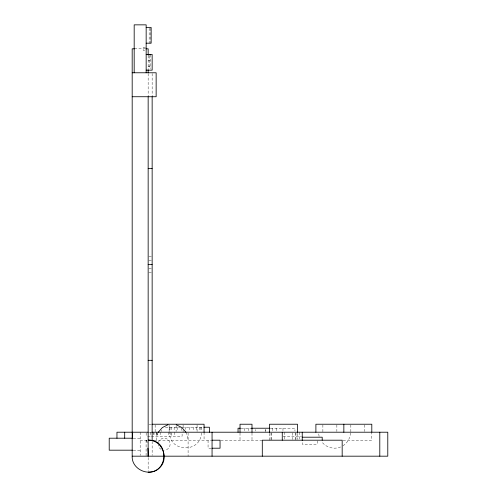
<?xml version="1.0" encoding="UTF-8"?>
<svg xmlns="http://www.w3.org/2000/svg" width="497" height="497" viewBox="0 0 497 497"><rect width="100%" height="100%" fill="white"/><g stroke="black" fill="none" stroke-linecap="round" stroke-linejoin="round"><path stroke-width="0.37" stroke-dasharray="2.48 1.86" d="M156.145 440.199L156.692 436.068L158.282 432.21M201.36 432.906C200.974 453.27 169.011 452.562 169.458 432.21M350.46 432.906C350.31 438.273 347.154 443.367 342.52 446.045M340.644 446.971C334.164 449.742 326.088 447.573 321.857 441.939M145.41 47.314L143.167 47.314L143.167 50.309L145.41 50.309M134.463 48.812L145.112 48.812M148.156 60.796L150.156 60.796M148.156 66.784L150.156 66.784M148.82 256.489L152.15 256.489M148.82 260.484L152.15 260.484M148.82 268.467L152.15 268.467M148.82 272.462L152.15 272.462M148.932 424.227L151.262 424.227M165.439 427.221L180.529 427.221M181.989 427.221L202.378 427.221M241.138 428.221L252.184 428.221M270.393 428.221L294.951 428.221L294.951 430.88M148.926 432.21L151.262 432.21M147.69 436.204L150.883 436.204M151.405 436.204L182.107 436.204L182.107 432.881M283.035 436.204L301.468 436.204M133.208 438.205L140.173 438.205M140.173 440.199L147.466 440.199M154.027 440.199L211.61 440.199M220.78 440.199L261.907 440.199M343.116 440.199L371.806 440.199L371.806 432.937M211.393 448.207L208.063 448.207L208.063 440.199M133.208 450.183L140.173 450.183M185.953 432.21L187.549 436.068L188.096 440.199M319.099 436.347L318.602 432.906M364.817 424.954L364.817 431.489M350.839 424.954L350.839 432.21M336.86 424.954L336.86 431.489M322.882 424.954L322.882 432.21M317.21 440.864L317.21 444.194L302.238 444.194L302.238 440.864M299.741 432.21L299.741 439.534M297.479 433.353L297.479 439.441M295.951 432.937L295.951 439.472M295.814 432.937L295.814 440.199M292.255 432.937L292.255 439.472M284.762 432.21L284.762 439.534M282.973 428.221L282.973 430.88M276.481 428.221L276.481 430.88M272.822 428.221L272.822 432.21M271.188 432.937L271.188 440.199M271.002 432.937L271.002 440.199M269.523 433.353L269.523 440.199M265.833 429.551L265.833 430.88M265.497 429.551L265.497 432.21M255.185 429.551L255.185 430.88M251.998 432.937L251.998 440.199M248.196 428.221L248.196 432.21M244.53 428.221L244.53 430.88M240.014 432.937L240.014 440.199M204.068 432.21L204.068 440.199M201.409 427.221L201.409 431.502M200.863 427.221L200.863 431.502M199.266 427.221L199.266 431.502M197.079 424.954L197.079 431.489M196.725 427.221L196.725 431.502M193.42 427.221L193.42 431.502M189.568 427.221L189.568 431.502M188.096 432.986L188.096 456.178M185.431 427.221L185.431 429.358M183.101 424.954L183.101 427.128M183.101 430.035L183.101 432.21M181.299 427.936L181.299 431.502M177.441 427.221L177.448 431.502M176.112 425.674L176.112 431.489M174.242 432.21L174.242 436.204M174.136 427.221L174.136 431.502M171.595 427.221L171.595 431.502M171.291 432.881L171.291 436.204M170.869 432.21L170.869 436.204M169.999 427.221L169.999 431.502M169.458 427.221L169.458 431.502M169.123 424.954L169.123 432.21M168.346 432.21L168.346 436.204M161.469 430.073L161.469 431.502M160.761 432.21L160.761 436.204M157.394 432.21L157.394 436.204M156.741 432.21L156.741 436.204M156.549 432.21L156.549 436.204M155.145 424.954L155.145 432.21M154.02 432.21L154.02 436.204M153.604 432.21L153.604 436.204M152.15 73.55L152.15 95.964M152.15 441.379L152.15 455.401M150.653 432.21L150.653 436.204M150.156 28.217L150.156 43.196M150.156 54.8L150.156 68.654M149.156 28.217L149.156 43.196M149.156 55.925L149.156 68.654M148.156 55.552L148.156 68.909M148.156 73.55L148.156 95.964M148.156 457.551L148.156 471.075M146.161 432.881L146.161 436.204M146.087 440.199L146.087 456.178M140.173 432.21L140.173 455.401M158.344 442.641A5.989 5.989 0 0 1 164.998 438.267A5.989 5.989 0 0 1 170.123 444.368A5.989 5.989 0 0 1 164.65 450.164M161.14 449.381A5.989 5.989 0 0 1 158.164 444.716M147.124 442.336A15.91 2.075 -90 0 0 146.087 440.156A15.91 2.075 90 0 1 147.124 442.336"/><path stroke-width="0.75" d="M158.282 432.21L162.395 427.526L167.986 424.767M148.156 472.15C168.85 472.69 169.328 439.106 148.156 440.199C161.873 439.528 169.601 458.396 159.674 467.689C150.38 477.617 131.506 469.889 132.183 456.178L132.183 48.812L134.463 48.812M146.161 27.472L151.15 27.472L151.15 43.196L146.161 43.196M145.876 48.812L148.156 48.812L148.156 54.999M146.161 54.428L152.15 54.428L152.15 70.152L146.161 70.152M148.156 54.8L150.156 54.8M132.183 72.773L156.145 72.773L156.145 96.735L132.183 96.735M148.156 168.626L152.15 168.626M148.156 264.472L152.15 264.472M148.156 360.325L152.15 360.325M152.039 424.227L204.068 424.227L204.068 432.21M203.9 427.221L209.392 427.221L209.392 432.21M240.368 428.221L238.044 428.221L238.044 432.21M251.376 428.221L269.803 428.221M148.156 432.21L116.957 432.21L116.957 438.205M151.566 432.21L387.784 432.21L387.784 456.178L132.183 456.178M302.238 437.205L322.205 437.205L322.205 440.199M212.057 440.205L220.047 440.205L220.047 448.207L212.057 448.207M132.432 450.183L109.216 450.183L109.216 438.205L132.432 438.205L132.432 432.21M176.255 424.767L181.846 427.526L185.953 432.21M379.795 432.21L379.795 456.178M371.806 432.21L371.806 424.227L315.893 424.227L315.893 432.21M343.849 424.227L343.849 432.21M342.172 456.178L342.172 440.199L262.298 440.199L262.298 456.178M302.238 432.21L302.238 440.566M297.479 432.595L297.479 424.227L269.523 424.227L269.523 432.595M282.265 432.21L282.265 440.199M251.998 432.21L251.998 424.227L240.014 424.227L240.014 432.21M212.057 432.21L212.057 456.178M152.15 96.735L152.15 440.715M148.156 69.686L148.156 72.773M148.156 96.735L148.156 456.178A15.91 2.075 90 0 0 147.876 448.188M146.161 72.773L146.161 24.85L134.178 24.85L134.178 72.773M124.691 432.21L124.691 438.205"/></g></svg>
